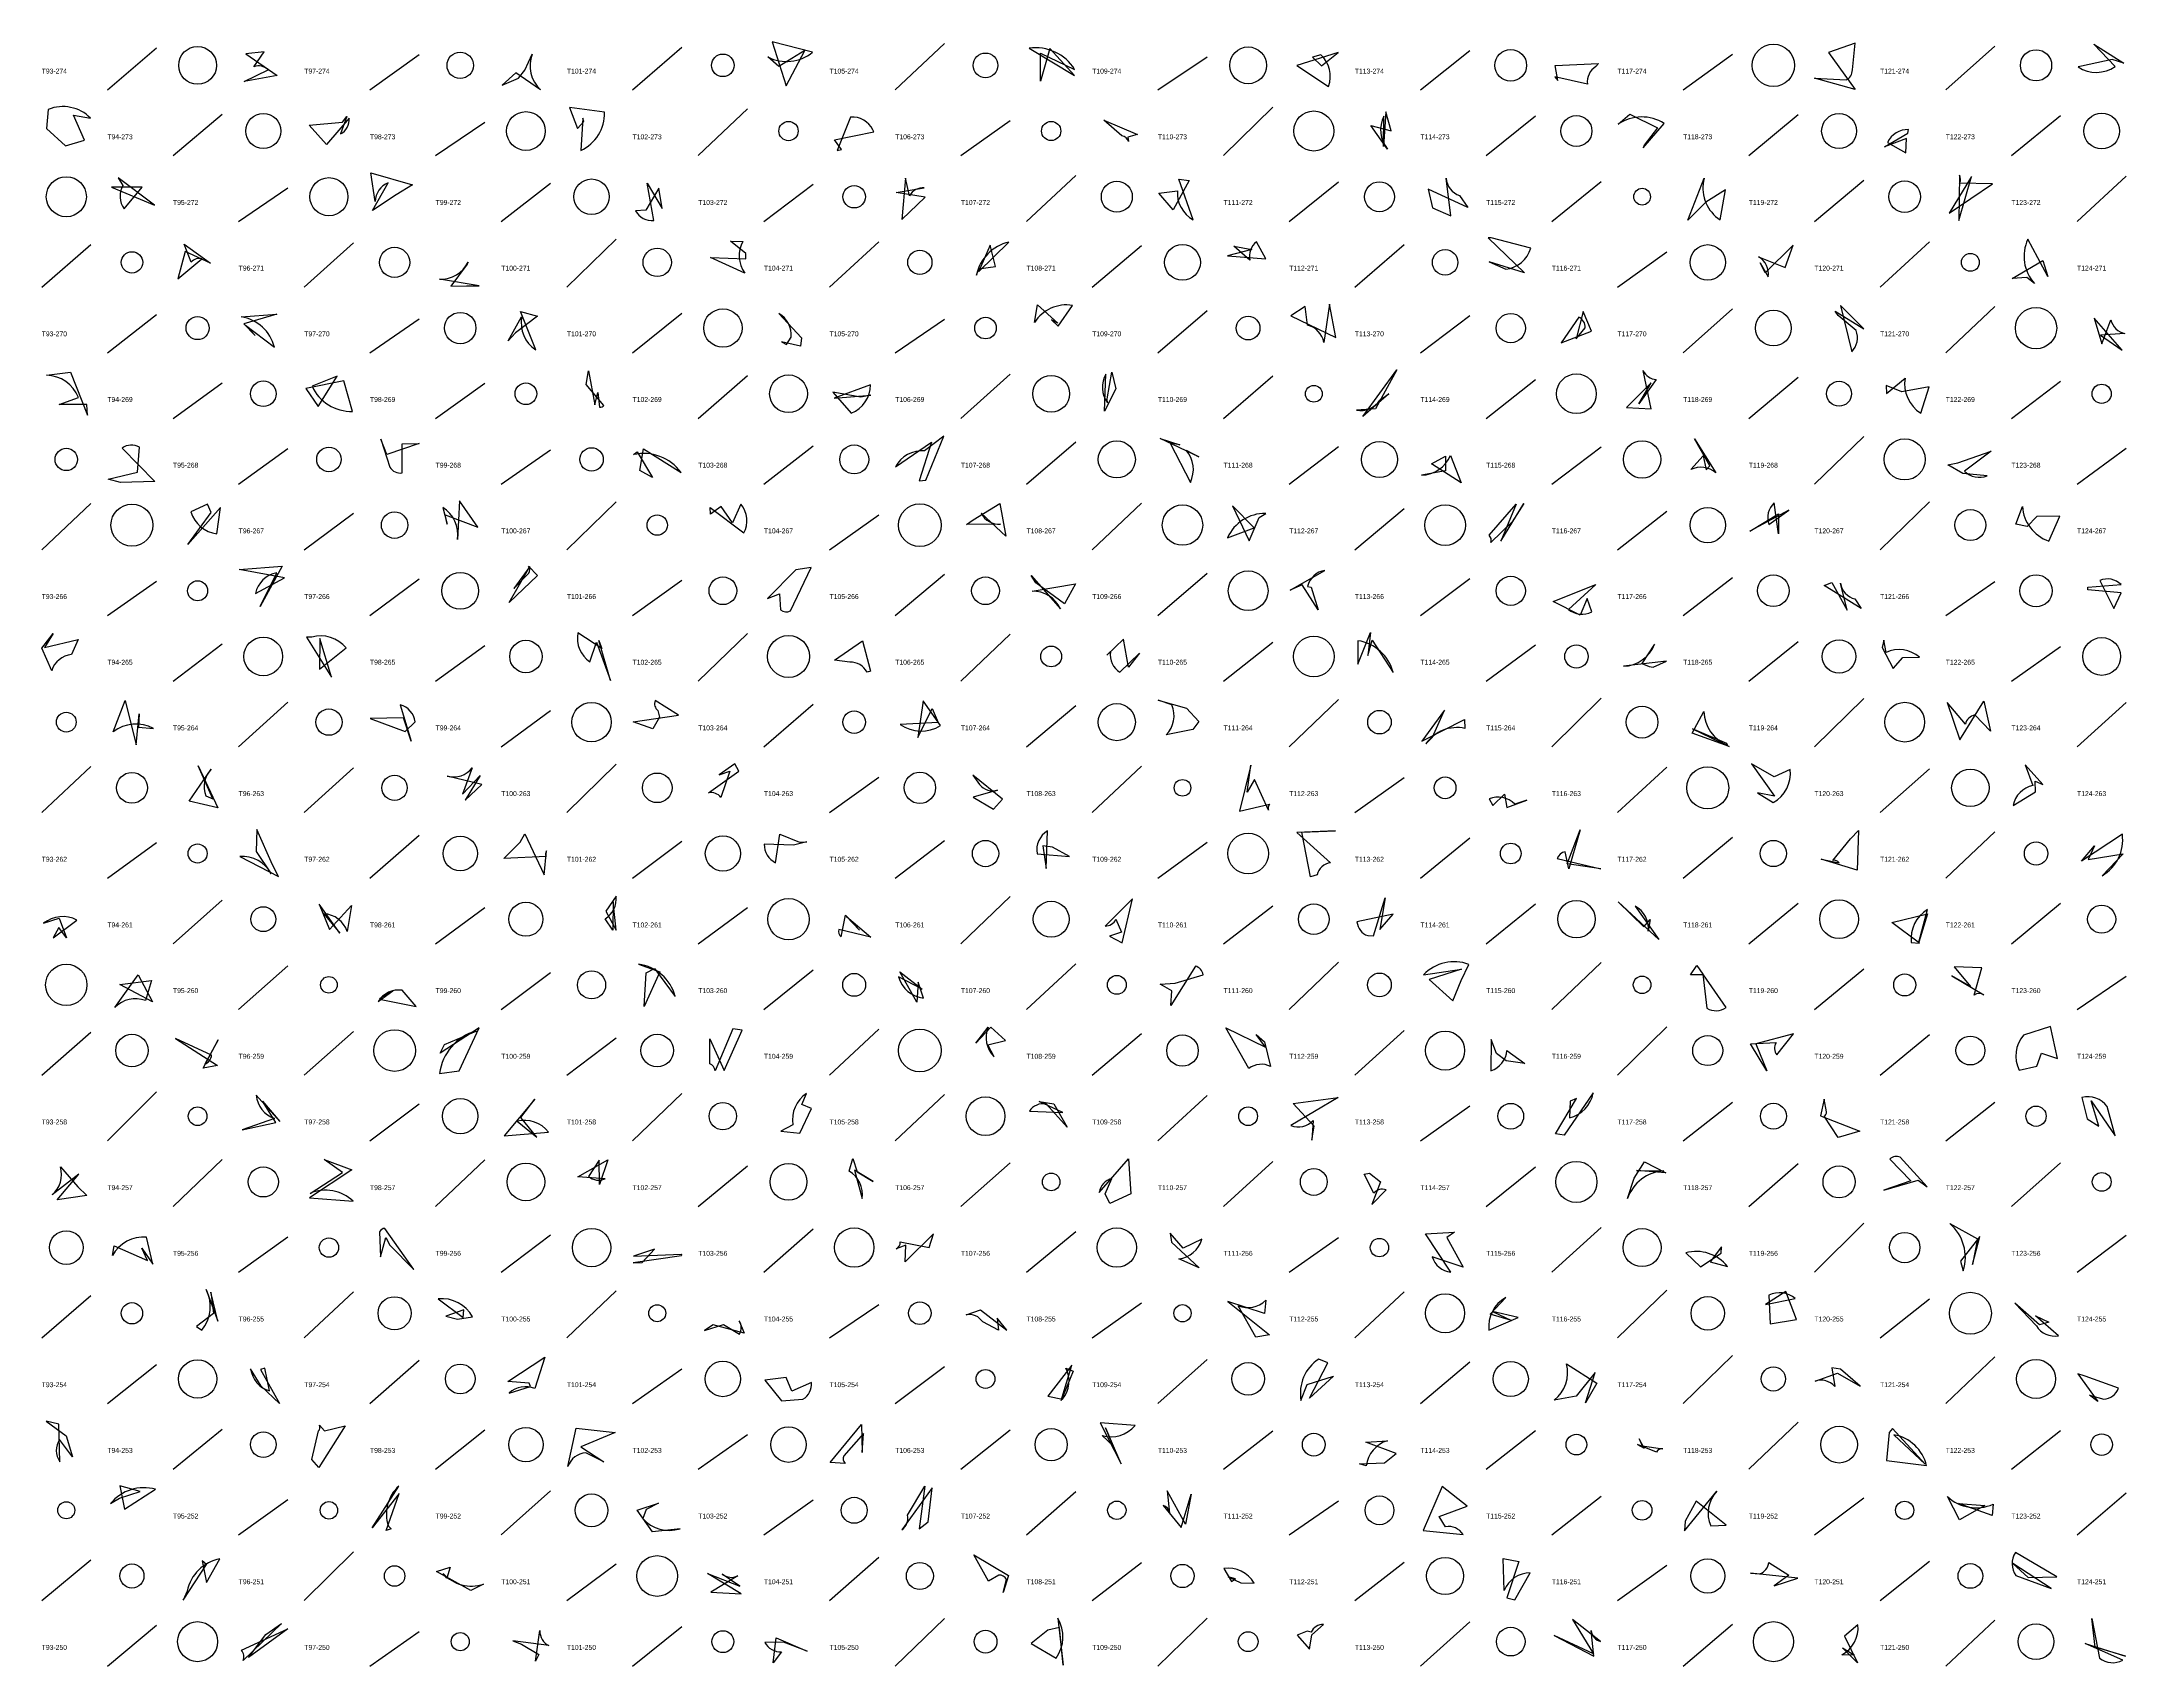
# Model space of a CAD drawing. Header units: millimetres. Extents: x -1 to 9990, y 0 to 15990.
# Drawn here: x 3720 to 4990, y 10000 to 10989 of the extents above; entities that cross this region are included whole.
import ezdxf

# ---------------------------------------------------------------- set-up
doc = ezdxf.new("R2010")
doc.units = ezdxf.units.MM
doc.layers.add('TEXT', color=3, linetype='Continuous')
doc.layers.add('WALL', color=1, linetype='Continuous')

msp = doc.modelspace()

# ---------------------------------------------------------------- linework, layer by layer
for points in [[(4184.9, 10984.1), (4169.1, 10974.2), (4162.4, 10980.1, 0.3), (4189.6, 10983), (4165.1, 10989.4), (4173.5, 10962.6)], [(4328.5, 10965.4), (4328.6, 10982.4), (4349.3, 10972.5, 0.3), (4321.5, 10985.4), (4349.3, 10968.8), (4334.2, 10985.2)], [(4824.8, 10960.3), (4800, 10967.2), (4819.3, 10966.2, 0.3), (4823.1, 10972.2), (4824.8, 10988.5), (4808.6, 10982.9)], [(4981.3, 10978.6), (4962.8, 10974.6), (4960.6, 10974, 0.3), (4983.3, 10974.3), (4970.2, 10988), (4988.4, 10976.4)], [(3863.5, 10968.8), (3843.3, 10965.1), (3857.9, 10972.2, 0.3), (3849.3, 10974.1), (3855.6, 10983.2), (3844.3, 10982)], [(4010.5, 10967.2), (4014.3, 10972), (4018.8, 10981.9, 0.3), (4023.8, 10960.1), (4008.9, 10970.4), (4000.5, 10963)], [(4509.8, 10982.9), (4484.6, 10975), (4504, 10962.2, 0.3), (4499.2, 10981.5), (4494.2, 10980), (4499.6, 10974.7)], [(4642.1, 10974.9), (4668.5, 10976.2), (4666.9, 10974.3, 0.3), (4661.7, 10963.5), (4641.8, 10968.1), (4643.6, 10965.7)], [(3746, 10929.5), (3739.3, 10944.6), (3749.7, 10942.9, 0.3), (3724, 10948.2), (3723, 10936.5), (3734.5, 10925.9)], [(4050.2, 10940.9), (4049.6, 10942.9), (4048.5, 10923.1, 0.3), (4062.8, 10946.4), (4041.6, 10949.4), (4046.4, 10936.5)], [(3903.3, 10940.4), (3905.9, 10943.8), (3902, 10933.2, 0.3), (3907.4, 10942.9), (3893.6, 10926.8), (3882.9, 10938.5)], [(4202.9, 10929.7), (4227, 10934.5), (4226.4, 10935.7, 0.3), (4212.8, 10943.5), (4204.7, 10923.1), (4207.2, 10923.8)], [(4385.9, 10932.5), (4381.7, 10931.2), (4382.1, 10928.6, 0.3), (4378.1, 10932), (4367, 10941.7), (4387.5, 10932.8)], [(4538.9, 10946.6), (4537.4, 10925.5), (4537.7, 10944.1, 0.3), (4540, 10923.9), (4529.8, 10938.3), (4542.2, 10935.1)], [(4696.2, 10926.4), (4695.7, 10924.7), (4708.5, 10939.6, 0.3), (4680.5, 10939.1), (4687.6, 10945.2), (4704.3, 10936.9)], [(4842.7, 10925.3), (4857, 10933.6), (4857.3, 10935.9, 0.3), (4844.6, 10928.1), (4855.7, 10921.7), (4856, 10930.4)], [(3935.9, 10896.2), (3921.5, 10886.5), (3931.1, 10903.4, 0.3), (3923.2, 10892.1), (3920.5, 10909.5), (3945.9, 10902.3)], [(3788.8, 10889.9), (3766.6, 10906.5), (3769.5, 10901.8, 0.3), (3770.2, 10887.6), (3781.2, 10900.8), (3762.5, 10900.9)], [(4096, 10900.2), (4088, 10886.8), (4081.8, 10886.4, 0.3), (4092.9, 10880.5), (4088.9, 10903.2), (4098.1, 10887.8)], [(4258.3, 10894.8), (4240.6, 10897.5), (4257.7, 10900.4, 0.3), (4248.7, 10895.6), (4246.3, 10906.3), (4244, 10881.2)], [(4409.4, 10887), (4400.6, 10897.2), (4411.9, 10898.6, 0.3), (4421.6, 10881), (4412.8, 10905.7), (4419.1, 10904.9)], [(4567.3, 10888.2), (4578.4, 10883.4), (4575.6, 10906.3, 0.3), (4583.8, 10895.7), (4588.9, 10888.4), (4564.6, 10899.5)], [(4733.8, 10891.7), (4722.8, 10880.7), (4732.8, 10906.2, 0.3), (4741.1, 10881.9), (4742.6, 10880.9), (4745.8, 10899.2)], [(4882, 10885), (4908.4, 10902.8), (4888.4, 10903.2, 0.3), (4888.3, 10908.1), (4887.9, 10880.6), (4895.6, 10907.3)], [(3807.4, 10861.6), (3802.9, 10844.9), (3817.6, 10857.1, 0.3), (3811.1, 10855.1), (3806.8, 10866), (3822.8, 10854.5)], [(4149, 10860.5), (4139.7, 10868), (4147.2, 10867.8, 0.3), (4148.4, 10848.5), (4127.5, 10857.9), (4149, 10857.1)], [(4297.9, 10865.5), (4290.8, 10849.3), (4309.3, 10867.3, 0.3), (4289.5, 10847.2), (4290.7, 10851.1), (4301, 10852.5)], [(4442.4, 10859), (4465.7, 10857.1), (4460, 10867.5, 0.3), (4456.1, 10856.3), (4446.3, 10864.8), (4457.3, 10862.9)], [(4623.3, 10848.6), (4601.8, 10855.3), (4612, 10850.8, 0.3), (4627.2, 10863.7), (4603, 10869.9), (4601.3, 10869.9)], [(4769.9, 10848.6), (4767, 10854.7), (4771.9, 10846.2, 0.3), (4766, 10858.4), (4782.2, 10851.9), (4787.1, 10865.4)], [(4939.1, 10856.1), (4942.1, 10846.4), (4930, 10869.1, 0.3), (4934, 10842.1), (4929.3, 10845.7), (4920.5, 10845.1)], [(3978.9, 10840.7), (3986.5, 10840.8), (3962.4, 10844.8, 0.3), (3979.8, 10855.2), (3979.2, 10853.9), (3969.2, 10840.5)], [(3850, 10810.4), (3844.2, 10816.7), (3861.8, 10803.3, 0.3), (3841.5, 10821.9), (3863.3, 10823.5), (3843.1, 10817.6)], [(4008.6, 10812), (4004.2, 10807.2), (4012.4, 10821.8, 0.3), (4021, 10801.7), (4011.8, 10825), (4022.1, 10822.2)], [(4170.7, 10806.6), (4173.7, 10804.9), (4176.6, 10809.4, 0.3), (4169, 10823.9), (4182.8, 10809.1), (4182.3, 10803.9)], [(4335.3, 10820.1), (4339.2, 10816.1), (4348, 10828.8, 0.3), (4324.8, 10818.4), (4326.6, 10829.2), (4339, 10817.9)], [(4508.5, 10809.3), (4504.6, 10829.6), (4501.2, 10806.3, 0.3), (4491.2, 10816.7), (4489.8, 10828.2), (4481.1, 10822.5)], [(4659.2, 10825.1), (4654.9, 10808.5), (4660.4, 10815.2, 0.3), (4656.4, 10821.7), (4645.8, 10806), (4664.2, 10813.2)], [(4830, 10814.5), (4815.9, 10828.7), (4822.7, 10800.6, 0.3), (4825.4, 10813.5), (4814.5, 10822.7), (4812.7, 10825.2)], [(4970.4, 10821.1), (4975, 10805.5), (4980.6, 10820.1, 0.3), (4989.2, 10811.6), (4974.2, 10810.6), (4987.5, 10801.5)], [(3747.6, 10768.4), (3730.7, 10768.4), (3742.4, 10772.7, 0.3), (3723, 10786.3), (3737.6, 10788.1), (3747.9, 10761.9)], [(3888.4, 10767.3), (3900.1, 10785.8), (3884.7, 10779.6, 0.3), (3909.4, 10764.2), (3904.1, 10782.8), (3880.9, 10778.1)], [(4057, 10768.2), (4058.9, 10775.8), (4059.9, 10766.8, 0.3), (4062.5, 10767.9), (4051.7, 10780.6), (4053.2, 10788.9)], [(4374.3, 10777.9), (4367.4, 10764.3), (4368.4, 10787, 0.3), (4369.3, 10769.4), (4369.2, 10772), (4371.9, 10788.1)], [(4545.6, 10789.5), (4532.6, 10765.9), (4521, 10764.9, 0.3), (4535.2, 10771.1), (4540.8, 10774.9), (4524.9, 10761.1)], [(4685.5, 10766.6), (4700.6, 10765.8), (4695.7, 10789.2, 0.3), (4703.6, 10783.7), (4693.1, 10768.9), (4700.5, 10781.7)], [(4843.7, 10780), (4844, 10775.1), (4855.2, 10784.5, 0.3), (4864.8, 10763.2), (4869.8, 10779.3), (4853.2, 10776.2)], [(4219.1, 10773), (4202, 10776), (4213.2, 10763.2, 0.3), (4225, 10780.4), (4202.7, 10772.3), (4225.2, 10774.2)], [(3930.2, 10738.1), (3926.7, 10747.3), (3932, 10730.3, 0.3), (3939.7, 10726.8), (3939.7, 10744.4), (3950, 10744.6)], [(4258.6, 10722.3), (4269.6, 10749.1), (4257.9, 10740.2, 0.3), (4240.1, 10730.5), (4262.1, 10745.6), (4254.6, 10721.9)], [(4413.3, 10743.9), (4407.4, 10745), (4419.8, 10721, 0.3), (4417.3, 10740.6), (4425, 10736.5), (4401.5, 10747.8)], [(4736.3, 10731), (4726.9, 10747.6), (4739.9, 10726.9, 0.3), (4724.7, 10728.8), (4732.3, 10737.2), (4734, 10728.7)], [(3760.5, 10722.9), (3778.3, 10727.3), (3779.5, 10742.4, 0.3), (3769, 10741.9), (3788.9, 10721.6), (3768, 10721)], [(4084.5, 10728.3), (4086.6, 10741.5), (4109.5, 10727.1, 0.3), (4080.6, 10737.9), (4082.7, 10739.6), (4092.1, 10723.9)], [(4575.3, 10737), (4575.2, 10728.1), (4560.7, 10725.4, 0.3), (4578.2, 10737.4), (4584.8, 10720.8), (4566.7, 10732.4)], [(4887.3, 10733), (4907.6, 10740), (4891.5, 10727.8, 0.3), (4905.2, 10725), (4890.4, 10726.5), (4881.3, 10731.8)], [(3823.2, 10702.7), (3821.1, 10707.7), (3810.9, 10703.1, 0.3), (3826.7, 10689.7), (3828.9, 10705.7), (3809, 10683.2)], [(3985.7, 10693.8), (3974.5, 10709.7), (3973.3, 10686.3, 0.3), (3964.4, 10705.7), (3967.1, 10695.6), (3965.9, 10701.2)], [(4127.4, 10701.6), (4127.2, 10705.7), (4147.8, 10690.2, 0.3), (4146, 10707.8), (4140.8, 10696.3), (4133.9, 10706.3)], [(4303.8, 10708.2), (4307.4, 10688.2), (4292.3, 10702.2, 0.3), (4304.2, 10695.6), (4283.4, 10695.4), (4287.5, 10698.2)], [(4455.6, 10685.5), (4461.8, 10699.6), (4465.7, 10702.1, 0.3), (4442.4, 10687.3), (4458.6, 10693.3), (4445.5, 10706.7)], [(4623, 10708.1), (4615.9, 10697), (4602.8, 10684.5, 0.3), (4601.8, 10688.9), (4618.2, 10707.7), (4608.9, 10685.2)], [(4778.2, 10701.8), (4778.2, 10689.6), (4775.5, 10708.5, 0.3), (4772.2, 10695.3), (4784.5, 10704.2), (4760.6, 10691.4)], [(4929.6, 10694.1), (4922.7, 10695.6), (4926.7, 10706.3, 0.3), (4942.7, 10685.3), (4949.5, 10700.4), (4935.4, 10700.3)], [(3866.5, 10670), (3853.1, 10645.4), (3863.2, 10666, 0.3), (3850.2, 10653.4), (3868, 10662.9), (3840.3, 10667.9)], [(4017.3, 10669.7), (4007.6, 10656.4), (4016.7, 10665.7, 0.3), (4016.6, 10670), (4022, 10664.4), (4004.7, 10647.9)], [(4162.2, 10650.3), (4169.5, 10653.1), (4170.2, 10643.3, 0.3), (4176.1, 10642.7), (4188.8, 10669.2), (4179.5, 10667.8)], [(4325.7, 10659.9), (4322.8, 10664.3), (4340.6, 10644, 0.3), (4323.4, 10654.8), (4349.8, 10659.3), (4343.1, 10647)], [(4488, 10658.7), (4480.7, 10655.3), (4501.8, 10667.4, 0.3), (4491.2, 10657.7), (4493.4, 10657.2), (4497.7, 10643.4)], [(4640.9, 10648.5), (4666.9, 10658.9), (4650.1, 10643.7, 0.3), (4664.3, 10642.1), (4661.6, 10650.4), (4657.3, 10640.2)], [(4810.5, 10660.1), (4820, 10643.2), (4815.8, 10659.6, 0.3), (4824.7, 10650), (4828.4, 10644.2), (4806, 10658.2)], [(4966.5, 10655.6), (4966.6, 10657.2), (4986.8, 10658.8, 0.3), (4973.9, 10661.3), (4982.4, 10644.2), (4986.8, 10653.8)], [(3721.7, 10620.5), (3742.2, 10625.4), (3738.1, 10616.2, 0.3), (3726.1, 10606.3), (3720.1, 10620.1), (3726.9, 10628.9)], [(3889.5, 10625.9), (3889.3, 10607.2), (3905.4, 10620.2, 0.3), (3884.5, 10626.8), (3881.4, 10626.7), (3896.5, 10602.3)], [(4059.4, 10624.7), (4061.2, 10619.8), (4046.7, 10629.3, 0.3), (4054, 10611.7), (4058, 10623.8), (4066.6, 10600.4)], [(4224.8, 10606.8), (4224.9, 10606.1), (4222.8, 10605.4, 0.3), (4212.3, 10611.5), (4202.9, 10612.8), (4220, 10624.6)], [(4379, 10625.5), (4368.9, 10615.7), (4371.1, 10617.8, 0.3), (4376.9, 10605.4), (4388.9, 10617.1), (4382.2, 10608.5)], [(4527.9, 10615.6), (4530.6, 10625), (4543.4, 10605.2, 0.3), (4521.9, 10624.6), (4521.9, 10610.4), (4529.6, 10629.6)], [(4701.8, 10608.5), (4709.8, 10612.1), (4683.6, 10609, 0.3), (4702.6, 10622.5), (4694.9, 10610.8), (4699.3, 10608.9)], [(4847.9, 10607.7), (4853.8, 10614.3), (4864, 10614.5, 0.3), (4843.6, 10617.4), (4842.2, 10625), (4841.2, 10620.4)], [(3779.4, 10580), (3778.9, 10572), (3788.1, 10571.1, 0.3), (3763.6, 10569), (3770.8, 10588.2), (3777.5, 10561.2)], [(3920.2, 10577.3), (3941.4, 10569.3), (3947.6, 10575.2, 0.3), (3938.4, 10585.6), (3945.1, 10563.4), (3940.5, 10577.7)], [(4080.4, 10575.2), (4107.9, 10579.2), (4093.7, 10588.1, 0.3), (4095.3, 10582), (4096.3, 10578.1), (4092.3, 10570.9)], [(4262.4, 10583.3), (4266.1, 10574.7), (4243, 10573.6, 0.3), (4267.6, 10572.9), (4257.1, 10587.9), (4253.7, 10565.6)], [(4424.9, 10575.4), (4421.4, 10570.5), (4405.1, 10567.2, 0.3), (4408.6, 10585.6), (4400.2, 10588.4), (4417.4, 10583.5)], [(4560.9, 10563.4), (4586.9, 10576.7), (4587.1, 10571.2, 0.3), (4563.2, 10561.8), (4567.4, 10565.8), (4574.7, 10582.3)], [(4748.1, 10560.1), (4725.5, 10568.2), (4732.6, 10581.5, 0.3), (4747.1, 10560.9), (4746.6, 10561.9), (4725.8, 10570.9)], [(4903.1, 10587.7), (4907.3, 10569.5), (4897.7, 10579.4, 0.3), (4892, 10573.7), (4880.9, 10587), (4888.5, 10564.3)], [(3827.3, 10522.8), (3809.9, 10526.8), (3823.2, 10546.3, 0.3), (3820, 10530.1), (3824.3, 10528.2), (3815.4, 10548.3)], [(3977.9, 10527.4), (3988.1, 10537), (3967.1, 10542.1, 0.3), (3982.3, 10547.2), (3976.3, 10531.2), (3987.1, 10542.5)], [(4132.7, 10543), (4139.3, 10545.2), (4133.8, 10529.1, 0.3), (4126.2, 10531.9), (4144.8, 10545.1), (4142.2, 10549.7)], [(4305.4, 10528), (4287.2, 10542.8), (4291.4, 10537, 0.3), (4302.4, 10533.5), (4287.4, 10529.3), (4299.9, 10522)], [(4456.6, 10548.7), (4449.7, 10520.7), (4468.1, 10525, 0.3), (4467.4, 10521.3), (4458.9, 10540.1), (4454.5, 10532.3)], [(4775.6, 10530), (4765.3, 10531.9), (4774.9, 10526.1, 0.3), (4785.3, 10546.1), (4775.4, 10541.6), (4761.6, 10549.7)], [(4939.1, 10537), (4928.3, 10549.1), (4933.1, 10536.4, 0.3), (4921, 10524.3), (4934.6, 10532.5), (4934.5, 10539.1)], [(4612.6, 10523.1), (4624.8, 10527.5), (4617.4, 10525.1, 0.3), (4601.8, 10528.3), (4604, 10524.3), (4611.1, 10531.2)], [(3851, 10509.7), (3850.7, 10496.2), (3859.8, 10482.7, 0.3), (3840.7, 10493.1), (3864.2, 10481), (3860.7, 10488.1)], [(4014.3, 10506.9), (4026.2, 10482), (4027.6, 10496.7, 0.3), (4027.3, 10493.2), (4001.6, 10491.9), (4011.5, 10502)], [(4186.1, 10502.2), (4178, 10500.1), (4160.2, 10500.7, 0.3), (4167.1, 10489.4), (4169.7, 10506.7), (4181.6, 10502)], [(4329.9, 10499.7), (4332, 10485.9), (4332.7, 10508.9, 0.3), (4326.4, 10494.9), (4346.2, 10493.1), (4335.9, 10498.8)], [(4508.2, 10508.8), (4484.6, 10507.7), (4505.1, 10489.4, 0.3), (4497, 10482), (4493, 10480.7), (4487.8, 10508)], [(4657.2, 10509.5), (4650.4, 10485.6), (4648.1, 10496, 0.3), (4643.3, 10491.9), (4669.9, 10485.6), (4649.4, 10488.7)], [(4826, 10484.9), (4804.2, 10491.5), (4815.1, 10489.3, 0.3), (4811.2, 10490.8), (4822, 10503.9), (4826.9, 10509.1)], [(4966.7, 10491.3), (4988.1, 10494.7), (4975.3, 10481.5, 0.3), (4987.6, 10506.7), (4962.7, 10490.3), (4970.7, 10499.6)], [(4068.1, 10465.6), (4067.9, 10448.3), (4063.2, 10455.2, 0.3), (4069.9, 10469), (4063.6, 10459.9), (4070, 10448.3)], [(4378.3, 10440.6), (4384.6, 10467.3), (4367.8, 10450.8, 0.3), (4374.4, 10455), (4377.8, 10447), (4370.5, 10444.6)], [(4535.2, 10448.8), (4543.4, 10458), (4521.3, 10453.3, 0.3), (4527.9, 10445), (4531.3, 10444.9), (4538.4, 10468)], [(4696, 10450.4), (4700, 10454.9), (4698.8, 10447.8, 0.3), (4690.7, 10463), (4705.3, 10442.7), (4680.5, 10465.5)], [(3730.5, 10449.9), (3727, 10443.6), (3741.4, 10454.5, 0.3), (3721.2, 10452.5), (3730.7, 10455.6), (3735.2, 10443.7)], [(3895.3, 10448.8), (3908.7, 10463.4), (3906.2, 10447.6, 0.3), (3891.9, 10458.3), (3901.6, 10446.5), (3889, 10464.1)], [(4210.4, 10456.6), (4225.1, 10444.1), (4205.7, 10448.7, 0.3), (4207.1, 10444.2), (4209.6, 10457.5), (4218.3, 10448.3)], [(4868.8, 10458.2), (4863.6, 10441.1), (4868.9, 10460.8, 0.3), (4859, 10440.8), (4864.1, 10440.3), (4847.1, 10453)], [(4088.2, 10422.4), (4093.3, 10425), (4106, 10408, 0.3), (4083.6, 10427.6), (4096.6, 10423), (4087.1, 10401.9)], [(4579.7, 10405.2), (4584.7, 10417.7), (4589.5, 10427.5, 0.3), (4561.9, 10421.1), (4584.9, 10424.6), (4565.3, 10418.2)], [(4728.4, 10426.7), (4732, 10421.5), (4734.5, 10400.8, 0.3), (4746.2, 10401.2), (4732.4, 10421.1), (4724.4, 10421.1)], [(3767.6, 10415.3), (3786.8, 10417.7), (3783.2, 10405.4, 0.3), (3764.5, 10401.2), (3778.8, 10421.2), (3787.5, 10404.7)], [(4242.9, 10422.9), (4256.5, 10412.4), (4242, 10419.8, 0.3), (4257.3, 10406.9), (4254, 10416.6), (4253.1, 10404.5)], [(4401.4, 10415.4), (4410.6, 10416), (4427.5, 10421.2, 0.3), (4422.9, 10426.4), (4407.9, 10402.5), (4408.6, 10411.4)], [(4895, 10414), (4883.8, 10420.5), (4903.2, 10409, 0.3), (4897.3, 10408.8), (4901.9, 10425.3), (4885.1, 10426)], [(3925.9, 10406.3), (3948.2, 10401.8), (3939.6, 10411.7, 0.3), (3924.9, 10404.8), (3933.9, 10411.4), (3927.1, 10407.3)], [(3962.7, 10373.5), (3965.4, 10378.6), (3984.6, 10386.9, 0.3), (3962.4, 10361), (3974.4, 10362.7), (3986.6, 10388.8)], [(4298.3, 10389.3), (4289.1, 10379.4), (4296.6, 10389.2, 0.3), (4300.2, 10371.2), (4296.4, 10378.4), (4307.2, 10381.2)], [(4459.9, 10384.8), (4464.9, 10380.4), (4468.7, 10365.2, 0.3), (4455.4, 10364), (4441.4, 10388.9), (4465.6, 10377)], [(4948, 10370.2), (4943.8, 10389.6), (4927.4, 10384.4, 0.3), (4924.7, 10363.1), (4935.4, 10365.5), (4938.4, 10373.5)], [(3818.3, 10364.3), (3827.5, 10381.5), (3819.3, 10366.8, 0.3), (3823.5, 10372.2), (3801.5, 10382.4), (3827.2, 10365.8)], [(4146.8, 10387.4), (4141, 10388.3), (4130.2, 10362.7, 0.3), (4127, 10366.9), (4127.1, 10382.2), (4135.7, 10362.9)], [(4606.4, 10373.2), (4603, 10381.7), (4602.8, 10362.6, 0.3), (4612.7, 10375.1), (4623.6, 10367.2), (4612.2, 10368.8)], [(4771.1, 10362.7), (4761.1, 10379), (4776.6, 10379.8, 0.3), (4777.1, 10372.3), (4787.3, 10385.2), (4764.2, 10379)], [(3854.6, 10344.1), (3865.1, 10331.7), (3850.7, 10347.8, 0.3), (3861.8, 10333.6), (3842.2, 10326.8), (3862.6, 10331.2)], [(4020.5, 10345.4), (4001.7, 10323), (4028.8, 10325.3, 0.3), (4009.6, 10331.9), (4021.7, 10322.3), (4011.9, 10334.2)], [(4188.9, 10339.8), (4183, 10342.1), (4186, 10348.9, 0.3), (4177.7, 10329.8), (4170.4, 10325.9), (4181.9, 10324.6)], [(4336.7, 10342.5), (4344.8, 10328.4), (4332, 10342.5, 0.3), (4321.7, 10338), (4342.2, 10337.2), (4327.6, 10344)], [(4482.4, 10342.8), (4509.8, 10346.5), (4481, 10329.3, 0.3), (4494.7, 10332.4), (4493.9, 10320.5), (4495.2, 10328.9)], [(4655, 10345.8), (4651.1, 10344.2), (4650.7, 10334, 0.3), (4665.2, 10349.2), (4647.5, 10323.4), (4642.2, 10324.3)], [(4827.6, 10325.8), (4814.5, 10322.1), (4805.9, 10335.1, 0.3), (4807.4, 10337.6), (4806, 10345.4), (4803.7, 10335.3)], [(4968.6, 10344.3), (4983.3, 10323.1), (4978.3, 10341, 0.3), (4963, 10346.4), (4966.1, 10333.4), (4973.2, 10329)], [(3729.4, 10284.1), (3742.6, 10299.8), (3726.4, 10287.1, 0.3), (3731.4, 10304.1), (3742, 10291.9), (3747.4, 10286.8)], [(3908.9, 10302.4), (3883.2, 10285.4), (3909.7, 10283.3, 0.3), (3883.5, 10288), (3903.3, 10300.8), (3892, 10308.7)], [(4059.8, 10293.4), (4059.7, 10308.3), (4053.2, 10298.3, 0.3), (4063.2, 10296.9), (4046.7, 10298), (4065, 10308.5)], [(4226.5, 10295.2), (4215.1, 10302.2), (4219.8, 10284.8, 0.3), (4212, 10301.6), (4214.1, 10309.3), (4216.8, 10301.2)], [(4370.8, 10281.9), (4367.8, 10287.7), (4372, 10297.1, 0.3), (4364.3, 10288.6), (4382.1, 10309), (4383.6, 10287.8)], [(4535.7, 10295.1), (4530.4, 10281.2), (4539, 10290.2, 0.3), (4531.5, 10288.1), (4525.6, 10299.8), (4528.9, 10300.3)], [(4709.4, 10300.5), (4691.5, 10302), (4708.2, 10301.8, 0.3), (4686.1, 10284.8), (4690.2, 10297.3), (4696.5, 10307.2)], [(4863.1, 10296.1), (4868.6, 10292), (4852.2, 10310, 0.3), (4845.9, 10308.9), (4858.8, 10295.7), (4842.3, 10289.9)], [(3932.1, 10256.4), (3946.8, 10241.7), (3929, 10266.7, 0.3), (3925.9, 10264.6), (3926.4, 10249.4), (3929.7, 10261.2)], [(4246.1, 10246.3), (4246.4, 10256.4), (4240.5, 10254.2, 0.3), (4243.1, 10258.5), (4260.7, 10255.1), (4263.3, 10263.4)], [(4408.3, 10258.4), (4425.1, 10242.7), (4412.8, 10248.1, 0.3), (4426.8, 10260.1), (4415.4, 10254.6), (4407.5, 10263.7)], [(4576.1, 10261.1), (4585.9, 10243.1), (4567.1, 10249.4, 0.3), (4578.5, 10240.1), (4563, 10263.3), (4580.7, 10264.4)], [(4900.8, 10261.8), (4888.9, 10246.8), (4890.7, 10240.9, 0.3), (4882.5, 10269.6), (4899.3, 10260.3), (4896.2, 10244.6)], [(3781, 10254.7), (3787.8, 10244.9), (3783.9, 10261.3, 0.3), (3763.1, 10250.1), (3764.2, 10256), (3784.4, 10247.2)], [(4093.3, 10254.1), (4080.6, 10249.8), (4109.7, 10251, 0.3), (4109.8, 10249.9), (4080.3, 10245.7), (4085.8, 10245.9)], [(4743.3, 10255.4), (4736.5, 10246.4), (4747, 10243.5, 0.3), (4721.6, 10251.8), (4730.5, 10243.2), (4743.1, 10251.5)], [(3824.7, 10214.8), (3814.3, 10207), (3817.5, 10204.7, 0.3), (3820.2, 10229.5), (3827.3, 10210.2), (3823.1, 10227.9)], [(3966.3, 10213.3), (3973.4, 10211.4), (3982.5, 10212.8, 0.3), (3961.6, 10223.8), (3976.8, 10212.5), (3977.2, 10217)], [(4615.5, 10210.6), (4602.4, 10214.5), (4611.9, 10224.5, 0.3), (4601.7, 10204.7), (4619.6, 10212.5), (4603.8, 10216.1)], [(4782.6, 10228.2), (4770.2, 10220.4), (4788.3, 10223.9, 0.3), (4772.2, 10226), (4773, 10208.6), (4789.1, 10211.3)], [(4302, 10212), (4302.9, 10204.7), (4293.3, 10209.7, 0.3), (4283.3, 10214.1), (4291.9, 10217.1), (4307.9, 10204.7)], [(4468.1, 10201.8), (4459.7, 10200.4), (4448.9, 10219.6, 0.3), (4465.7, 10222.9), (4464.9, 10214.9), (4442.7, 10222.1)], [(4937.1, 10208), (4922, 10221.2), (4935.2, 10207.3, 0.3), (4948.7, 10201.3), (4934.7, 10213.5), (4942.8, 10209.5)], [(4123.8, 10204.5), (4135.3, 10208.1), (4145.1, 10202.3, 0.3), (4144.9, 10210.3), (4147.9, 10202.8), (4129.1, 10208)], [(4004, 10173.4), (4026.5, 10188.3), (4020.4, 10169.1, 0.3), (4004.8, 10166.4), (4017.7, 10170.4), (4017, 10172.4)], [(4492.4, 10163.3), (4503.6, 10184.9), (4498, 10187.1, 0.3), (4487.2, 10161.8), (4490.9, 10171.7), (4507.1, 10176.6)], [(3864.9, 10160.1), (3853.8, 10170.6), (3847.3, 10181.2, 0.3), (3858.8, 10167.7), (3856, 10181.6), (3853.3, 10180.8)], [(4160.5, 10174.2), (4170.8, 10161.6), (4183.8, 10162.7, 0.3), (4188.9, 10172.8), (4177, 10167.6), (4173.5, 10175.9)], [(4347.5, 10183.4), (4333, 10164.6), (4341.9, 10162.7, 0.3), (4344, 10181.6), (4348.3, 10179.8), (4341.1, 10161.9)], [(4666.4, 10179), (4654.9, 10164.5), (4641.5, 10162.1, 0.3), (4648.9, 10184.2), (4667.5, 10172.4), (4660.5, 10160.5)], [(4815.9, 10181), (4810.5, 10181.8), (4812.4, 10170.4, 0.3), (4800.4, 10173.7), (4814, 10178.6), (4827.9, 10170.5)], [(4972.6, 10161.3), (4967.5, 10165.2), (4976.3, 10162.7, 0.3), (4985.2, 10169.3), (4964.9, 10176.7), (4960.4, 10178.2)], [(3735, 10140.3), (3738.8, 10127.6), (3730.8, 10138.2, 0.3), (3731.1, 10124.5), (3730.4, 10147.4), (3722.8, 10149.2)], [(4368, 10145.3), (4372.7, 10134.3), (4366.1, 10140.6, 0.3), (4386.1, 10146.7), (4364.8, 10148.3), (4377.7, 10123.2)], [(3888.9, 10121), (3884.5, 10126), (3888.7, 10143.3, 0.3), (3889.2, 10146.8), (3892.3, 10143.4), (3904.9, 10146.5)], [(4048.4, 10133.7), (4062.5, 10124.5), (4051.5, 10130, 0.3), (4040.6, 10121.7), (4045.7, 10145), (4069.3, 10142.3)], [(4219.9, 10130.3), (4220.6, 10141.7), (4208.6, 10128.2, 0.3), (4209.4, 10123.6), (4200.4, 10124.1), (4219.4, 10147.3)], [(4545.2, 10129.5), (4526.7, 10136.4), (4539.8, 10137.4, 0.3), (4527, 10122.1), (4522.9, 10123.2), (4538, 10123.9)], [(4693.3, 10138.5), (4695.1, 10134.2), (4707.7, 10132.5, 0.3), (4703.7, 10130.4), (4692.3, 10135), (4696.2, 10132.8)], [(4845.5, 10142.3), (4844, 10125.3), (4868.3, 10122.2, 0.3), (4848.4, 10141), (4867.4, 10123), (4847.5, 10144.8)], [(3767.7, 10109.9), (3770.4, 10095.6), (3789.4, 10107.8, 0.3), (3762, 10099.1), (3767.4, 10102.4), (3779.9, 10106.5)], [(3937.8, 10105.3), (3921.3, 10084.3), (3937.6, 10109.8, 0.3), (3931.2, 10085.4), (3933, 10083.8), (3929.9, 10082.6)], [(4260.1, 10088), (4262.5, 10108.7), (4244.1, 10083.2, 0.3), (4247.5, 10092), (4258.1, 10109.8), (4254.5, 10083.7)], [(4573.2, 10109.4), (4561.6, 10082.6), (4585.9, 10080.3, 0.3), (4575.3, 10085), (4571.3, 10091.3), (4588.5, 10097.5)], [(4095.8, 10099.4), (4088.3, 10095.4), (4086.2, 10090, 0.3), (4108.9, 10083.8), (4092.1, 10081.9), (4082.7, 10095)], [(4416.9, 10086.6), (4405.6, 10106.8), (4407, 10093.3, 0.3), (4403.3, 10098), (4414.2, 10084.5), (4420.3, 10104.9)], [(4721.3, 10088.4), (4720.9, 10082.5), (4740.6, 10106.6, 0.3), (4736.8, 10085.5), (4746.3, 10085.9), (4728, 10100.6)], [(4903.8, 10098), (4888.4, 10089.2), (4881, 10103.4, 0.3), (4908.8, 10098.7), (4908.2, 10091.9), (4887.8, 10099.1)], [(3817.8, 10064.2), (3820.5, 10051.1), (3828.6, 10065.5, 0.3), (3808.6, 10045.8), (3806.2, 10040.3), (3820.5, 10061.9)], [(3968.8, 10060.4), (3966.8, 10053.7), (3964.6, 10056.5, 0.3), (3989.1, 10050), (3981.4, 10046.1), (3960.5, 10057.8)], [(4309, 10055.2), (4305.7, 10044.9), (4307.8, 10052.9, 0.3), (4303.1, 10055.5), (4296.8, 10051.8), (4287.8, 10067.8)], [(4442.8, 10054.4), (4450.6, 10050.8), (4458.7, 10050.7, 0.3), (4440.2, 10059.6), (4444.9, 10051.7), (4447.3, 10053.3)], [(4612.7, 10041.6), (4617.5, 10040.5), (4626.9, 10057, 0.3), (4611, 10046.2), (4610.4, 10065.6), (4620, 10063.9)], [(4789.8, 10053.7), (4761, 10056.8), (4766.6, 10056.3, 0.3), (4772.2, 10063.3), (4784.5, 10055.5), (4775.5, 10048.9)], [(4930.3, 10054), (4947.6, 10054.5), (4922.4, 10069.3, 0.3), (4922.7, 10055.2), (4944.3, 10047.3), (4920.9, 10062.6)], [(4125.6, 10056.6), (4145.4, 10048.8), (4134.6, 10056.2, 0.3), (4144.1, 10055.1), (4127.6, 10045.2), (4146.2, 10044.1)], [(3856.5, 10019.4), (3866, 10026.1), (3842.7, 10003.6, 0.3), (3841.7, 10009.8), (3870, 10022.9), (3845.9, 10005.4)], [(4022.9, 10007.1), (4020.8, 10003.1), (4023.5, 10021.7, 0.3), (4029, 10012.6), (4007, 10015.6), (4012.4, 10013.5)], [(4332.9, 10022), (4322.9, 10013.9), (4338, 10004.9, 0.3), (4339, 10029.3), (4342.3, 10000.6), (4340.1, 10023.7)], [(4492.4, 10010.4), (4493.8, 10019.1), (4501, 10025.5, 0.3), (4493.4, 10020.7), (4491, 10021.3), (4484.9, 10019)], [(4641.4, 10018.7), (4665.7, 10006.2), (4664, 10021.7, 0.3), (4669.7, 10015), (4652.7, 10028.5), (4665.5, 10007.6)], [(4817, 10011.3), (4824.5, 10006.8), (4816.6, 10006.9, 0.3), (4826.5, 10025.3), (4818.4, 10018.3), (4826.3, 10002.2)], [(4971, 10011.6), (4969, 10029.1), (4973.7, 10005, 0.3), (4987.9, 10003.7), (4964.9, 10013.9), (4989.6, 10006.2)], [(4186.4, 10009.3), (4171.9, 10014.6), (4160.5, 10014.5, 0.3), (4170.7, 10008.9), (4165.7, 10002.2), (4167.5, 10017.3)]]:
    msp.add_lwpolyline(points, format="xyb", close=True)
for centre, radius in [((3815, 10975), 11.5), ((4455, 10975), 11.2), ((4775, 10975), 12.9), ((3975, 10975), 8.06), ((4135, 10975), 6.88), ((4295, 10975), 7.51), ((4615, 10975), 9.67), ((4935, 10975), 9.52), ((3855, 10935), 10.7), ((4015, 10935), 11.8), ((4175, 10935), 5.88), ((4335, 10935), 5.85), ((4495, 10935), 12.2), ((4655, 10935), 9.44), ((4815, 10935), 10.6), ((4975, 10935), 10.9), ((3735, 10895), 12.2), ((3895, 10895), 11.6), ((4055, 10895), 10.8), ((4215, 10895), 6.84), ((4375, 10895), 9.44), ((4535, 10895), 9.11), ((4695, 10895), 5.11), ((4855, 10895), 9.62), ((3775, 10855), 6.52), ((3935, 10855), 9.19), ((4095, 10855), 8.65), ((4255, 10855), 7.39), ((4415, 10855), 10.9), ((4575, 10855), 7.77), ((4735, 10855), 10.8), ((4895, 10855), 5.44), ((3815, 10815), 7.06), ((3975, 10815), 9.56), ((4135, 10815), 11.7), ((4295, 10815), 6.57), ((4455, 10815), 7.22), ((4615, 10815), 8.9), ((4775, 10815), 10.9), ((4935, 10815), 12.6), ((3855, 10775), 7.8), ((4175, 10775), 11.5), ((4335, 10775), 11.2), ((4655, 10775), 12.1), ((4815, 10775), 7.58), ((4015, 10775), 6.61), ((4495, 10775), 5.12), ((4975, 10775), 5.84), ((4375, 10735), 11.3), ((4535, 10735), 11), ((4695, 10735), 11.4), ((4855, 10735), 12.5), ((3735, 10735), 6.83), ((3895, 10735), 7.47), ((4055, 10735), 7.15), ((4215, 10735), 8.82), ((3775, 10695), 12.8), ((4255, 10695), 13), ((4415, 10695), 12.3), ((4575, 10695), 12.4), ((3935, 10695), 8.07), ((4095, 10695), 6.21), ((4735, 10695), 10.8), ((4895, 10695), 9.42), ((3815, 10655), 6.11), ((3975, 10655), 11.2), ((4135, 10655), 8.43), ((4295, 10655), 8.44), ((4455, 10655), 12.1), ((4615, 10655), 8.89), ((4775, 10655), 9.64), ((4935, 10655), 9.81), ((3855, 10615), 11.8), ((4015, 10615), 9.87), ((4175, 10615), 12.8), ((4335, 10615), 6.33), ((4495, 10615), 12.4), ((4655, 10615), 7.11), ((4815, 10615), 10.2), ((4975, 10615), 11.5), ((3735, 10575), 6.02), ((3895, 10575), 8.01), ((4055, 10575), 12), ((4215, 10575), 6.92), ((4375, 10575), 11.3), ((4535, 10575), 7.18), ((4695, 10575), 9.67), ((4855, 10575), 12.1), ((3775, 10535), 9.4), ((3935, 10535), 7.7), ((4095, 10535), 9.02), ((4255, 10535), 9.59), ((4575, 10535), 6.61), ((4735, 10535), 12.8), ((4895, 10535), 11.4), ((4415, 10535), 5.04), ((3975, 10495), 10.5), ((4135, 10495), 10.7), ((4295, 10495), 8.02), ((4455, 10495), 12.4), ((4775, 10495), 7.99), ((3815, 10495), 5.79), ((4615, 10495), 6.31), ((4935, 10495), 7.1), ((4015, 10455), 10.4), ((4175, 10455), 12.6), ((4335, 10455), 10.9), ((4655, 10455), 11.4), ((4815, 10455), 11.8), ((3855, 10455), 7.58), ((4495, 10455), 9.35), ((4975, 10455), 8.55), ((3735, 10415), 12.6), ((3895, 10415), 5.05), ((4055, 10415), 8.56), ((4215, 10415), 6.98), ((4375, 10415), 5.74), ((4535, 10415), 7.21), ((4695, 10415), 5.34), ((4855, 10415), 6.72), ((3775, 10375), 9.92), ((3935, 10375), 12.7), ((4095, 10375), 9.9), ((4255, 10375), 13), ((4415, 10375), 9.6), ((4575, 10375), 11.9), ((4735, 10375), 9.17), ((4895, 10375), 8.8), ((3815, 10335), 5.7), ((3975, 10335), 10.8), ((4135, 10335), 8.34), ((4295, 10335), 11.8), ((4455, 10335), 5.7), ((4615, 10335), 7.85), ((4775, 10335), 7.91), ((4935, 10335), 6.16), ((3855, 10295), 9.19), ((4015, 10295), 11.5), ((4175, 10295), 11.2), ((4335, 10295), 5.37), ((4495, 10295), 8.2), ((4655, 10295), 12.5), ((4815, 10295), 9.78), ((4975, 10295), 5.73), ((3735, 10255), 10.3), ((4055, 10255), 11.7), ((4215, 10255), 12), ((4375, 10255), 12), ((4695, 10255), 11.6), ((4855, 10255), 9.27), ((3895, 10255), 5.89), ((4535, 10255), 5.59), ((3935, 10215), 10.1), ((4575, 10215), 11.9), ((4735, 10215), 10.2), ((4895, 10215), 12.8), ((3775, 10215), 6.49), ((4095, 10215), 5.16), ((4255, 10215), 6.88), ((4415, 10215), 5.25), ((3815, 10175), 11.7), ((4135, 10175), 10.8), ((4615, 10175), 10.7), ((4935, 10175), 11.9), ((3975, 10175), 9.07), ((4295, 10175), 5.74), ((4455, 10175), 9.93), ((4775, 10175), 7.38), ((3855, 10135), 7.8), ((4015, 10135), 10.5), ((4175, 10135), 10.8), ((4335, 10135), 9.83), ((4495, 10135), 6.93), ((4655, 10135), 6.29), ((4815, 10135), 11.2), ((4975, 10135), 6.58), ((3735, 10095), 5.17), ((3895, 10095), 5.31), ((4055, 10095), 9.97), ((4215, 10095), 7.91), ((4375, 10095), 5.6), ((4535, 10095), 8.75), ((4695, 10095), 5.99), ((4855, 10095), 5.55), ((3775, 10055), 7.32), ((3935, 10055), 6.23), ((4095, 10055), 12.4), ((4255, 10055), 8.23), ((4415, 10055), 7.08), ((4575, 10055), 11.3), ((4735, 10055), 10.4), ((4895, 10055), 7.51), ((3815, 10015), 12.2), ((3975, 10015), 5.52), ((4135, 10015), 6.66), ((4295, 10015), 6.95), ((4455, 10015), 6.02), ((4615, 10015), 8.73), ((4775, 10015), 12.2), ((4935, 10015), 10.9)]:
    msp.add_circle(centre, radius)
at = {"layer": 'WALL'}
for p, q in [((3760, 10960), (3790, 10985.7)), ((4080, 10960), (4110, 10986.1)), ((4240, 10960), (4270, 10988.4)), ((4880, 10960), (4910, 10986.7)), ((3920, 10960), (3950, 10981.6)), ((4400, 10960), (4430, 10980.2)), ((4560, 10960), (4590, 10984)), ((4720, 10960), (4750, 10981.8)), ((4120, 10920), (4150, 10948.5)), ((4440, 10920), (4470, 10949.5)), ((3800, 10920), (3830, 10945.3)), ((3960, 10920), (3990, 10940.3)), ((4280, 10920), (4310, 10941.5)), ((4600, 10920), (4630, 10944.2)), ((4760, 10920), (4790, 10945.1)), ((4920, 10920), (4950, 10944.4)), ((3840, 10880), (3870, 10900.4)), ((4000, 10880), (4030, 10903.3)), ((4160, 10880), (4190, 10902.6)), ((4320, 10880), (4350, 10907.9)), ((4480, 10880), (4510, 10904)), ((4640, 10880), (4670, 10904.3)), ((4800, 10880), (4830, 10905.1)), ((4960, 10880), (4990, 10907.6)), ((3720, 10840), (3750, 10865.8)), ((3880, 10840), (3910, 10866.9)), ((4040, 10840), (4070, 10869.1)), ((4200, 10840), (4230, 10867.6)), ((4360, 10840), (4390, 10865.3)), ((4520, 10840), (4550, 10865.8)), ((4680, 10840), (4710, 10861.4)), ((4840, 10840), (4870, 10867.6)), ((3760, 10800), (3790, 10823.2)), ((3920, 10800), (3950, 10820.6)), ((4080, 10800), (4110, 10824)), ((4240, 10800), (4270, 10820.5)), ((4400, 10800), (4430, 10825.6)), ((4560, 10800), (4590, 10822.7)), ((4720, 10800), (4750, 10826.8)), ((4880, 10800), (4910, 10828.2)), ((4120, 10760), (4150, 10786.2)), ((4280, 10760), (4310, 10787)), ((4440, 10760), (4470, 10786)), ((4600, 10760), (4630, 10783.7)), ((4760, 10760), (4790, 10785.1)), ((4920, 10760), (4950, 10782.7)), ((3800, 10760), (3830, 10781.6)), ((3960, 10760), (3990, 10781.4)), ((4320, 10720), (4350, 10745.7)), ((4800, 10720), (4830, 10749)), ((3840, 10720), (3870, 10741.6)), ((4000, 10720), (4030, 10740.8)), ((4160, 10720), (4190, 10743.2)), ((4480, 10720), (4510, 10742.9)), ((4640, 10720), (4670, 10742.7)), ((4960, 10720), (4990, 10741.8)), ((3720, 10680), (3750, 10708.2)), ((4040, 10680), (4070, 10709.1)), ((4360, 10680), (4390, 10708.3)), ((4840, 10680), (4870, 10709.2)), ((3880, 10680), (3910, 10702.3)), ((4200, 10680), (4230, 10701.2)), ((4520, 10680), (4550, 10705.2)), ((4680, 10680), (4710, 10703.5)), ((3760, 10640), (3790, 10660.9)), ((3920, 10640), (3950, 10662.2)), ((4080, 10640), (4110, 10661.4)), ((4240, 10640), (4270, 10665.2)), ((4400, 10640), (4430, 10665.8)), ((4560, 10640), (4590, 10662.4)), ((4720, 10640), (4750, 10663.1)), ((4880, 10640), (4910, 10660.6)), ((3800, 10600), (3830, 10622.6)), ((3960, 10600), (3990, 10621.7)), ((4120, 10600), (4150, 10628.9)), ((4280, 10600), (4310, 10628.5)), ((4440, 10600), (4470, 10623.8)), ((4600, 10600), (4630, 10622)), ((4760, 10600), (4790, 10624.1)), ((4920, 10600), (4950, 10621)), ((3840, 10560), (3870, 10587.2)), ((4000, 10560), (4030, 10582)), ((4160, 10560), (4190, 10586)), ((4320, 10560), (4350, 10585.2)), ((4480, 10560), (4510, 10588.7)), ((4640, 10560), (4670, 10589.6)), ((4800, 10560), (4830, 10589.5)), ((4960, 10560), (4990, 10586.9)), ((3720, 10520), (3750, 10548)), ((3880, 10520), (3910, 10547.1)), ((4040, 10520), (4070, 10549.4)), ((4200, 10520), (4230, 10541.5)), ((4360, 10520), (4390, 10548.1)), ((4520, 10520), (4550, 10541.3)), ((4680, 10520), (4710, 10547.5)), ((4840, 10520), (4870, 10546.6)), ((3920, 10480), (3950, 10506.2)), ((4560, 10480), (4590, 10504.6)), ((4720, 10480), (4750, 10504.9)), ((4880, 10480), (4910, 10508.1)), ((3760, 10480), (3790, 10501.8)), ((4080, 10480), (4110, 10502.5)), ((4240, 10480), (4270, 10502.9)), ((4400, 10480), (4430, 10501.9)), ((3800, 10440), (3830, 10466.6)), ((4280, 10440), (4310, 10468.8)), ((3960, 10440), (3990, 10462.2)), ((4120, 10440), (4150, 10462.1)), ((4440, 10440), (4470, 10463.2)), ((4600, 10440), (4630, 10464.4)), ((4760, 10440), (4790, 10464.8)), ((4920, 10440), (4950, 10464.8)), ((4320, 10400), (4350, 10427.8)), ((4480, 10400), (4510, 10428.8)), ((4640, 10400), (4670, 10428.7)), ((3840, 10400), (3870, 10426.5)), ((4000, 10400), (4030, 10422.6)), ((4160, 10400), (4190, 10424.1)), ((4800, 10400), (4830, 10424.8)), ((4960, 10400), (4990, 10420.3)), ((4680, 10360), (4710, 10389.4)), ((3720, 10360), (3750, 10386.1)), ((3880, 10360), (3910, 10386.6)), ((4040, 10360), (4070, 10382.7)), ((4200, 10360), (4230, 10388.1)), ((4360, 10360), (4390, 10385.3)), ((4520, 10360), (4550, 10387.3)), ((4840, 10360), (4870, 10384.8)), ((3760, 10320), (3790, 10349.8)), ((3920, 10320), (3950, 10342.6)), ((4080, 10320), (4110, 10348.9)), ((4240, 10320), (4270, 10348.2)), ((4400, 10320), (4430, 10347.7)), ((4560, 10320), (4590, 10341.4)), ((4720, 10320), (4750, 10343.6)), ((4880, 10320), (4910, 10343.6)), ((3800, 10280), (3830, 10308.7)), ((3960, 10280), (3990, 10308.4)), ((4120, 10280), (4150, 10304.8)), ((4280, 10280), (4310, 10306.7)), ((4440, 10280), (4470, 10307.5)), ((4600, 10280), (4630, 10304.1)), ((4760, 10280), (4790, 10306.3)), ((4920, 10280), (4950, 10306.6)), ((4000, 10240), (4030, 10262.8)), ((4160, 10240), (4190, 10266.5)), ((4320, 10240), (4350, 10264.7)), ((4640, 10240), (4670, 10267.3)), ((4800, 10240), (4830, 10269.9)), ((4960, 10240), (4990, 10262.6)), ((3840, 10240), (3870, 10261.6)), ((4480, 10240), (4510, 10261.2)), ((3720, 10200), (3750, 10225.8)), ((3880, 10200), (3910, 10228.1)), ((4040, 10200), (4070, 10228.6)), ((4520, 10200), (4550, 10228.1)), ((4680, 10200), (4710, 10229.1)), ((4840, 10200), (4870, 10223.8)), ((4200, 10200), (4230, 10220.3)), ((4360, 10200), (4390, 10221.3)), ((3920, 10160), (3950, 10186.4)), ((4400, 10160), (4430, 10186.8)), ((4560, 10160), (4590, 10185.5)), ((4720, 10160), (4750, 10189.2)), ((4880, 10160), (4910, 10188.5)), ((3760, 10160), (3790, 10183.7)), ((4080, 10160), (4110, 10181.1)), ((4240, 10160), (4270, 10182.5)), ((4760, 10120), (4790, 10148.6)), ((3800, 10120), (3830, 10144.4)), ((3960, 10120), (3990, 10144)), ((4120, 10120), (4150, 10141.2)), ((4280, 10120), (4310, 10144.1)), ((4440, 10120), (4470, 10143.3)), ((4600, 10120), (4630, 10143.7)), ((4920, 10120), (4950, 10143.7)), ((3840, 10080), (3870, 10101.6)), ((4000, 10080), (4030, 10106.9)), ((4160, 10080), (4190, 10101.3)), ((4320, 10080), (4350, 10106.5)), ((4480, 10080), (4510, 10100.8)), ((4640, 10080), (4670, 10103.7)), ((4800, 10080), (4830, 10102.5)), ((4960, 10080), (4990, 10105.6)), ((3720, 10040), (3750, 10064.8)), ((3880, 10040), (3910, 10069.8)), ((4040, 10040), (4070, 10062.3)), ((4200, 10040), (4230, 10066.5)), ((4360, 10040), (4390, 10063.2)), ((4520, 10040), (4550, 10063.5)), ((4680, 10040), (4710, 10061.6)), ((4840, 10040), (4870, 10064)), ((3760, 10000), (3790, 10025.1)), ((3920, 10000), (3950, 10021.2)), ((4080, 10000), (4110, 10024.2)), ((4240, 10000), (4270, 10029.2)), ((4400, 10000), (4430, 10029.3)), ((4560, 10000), (4590, 10027.1)), ((4720, 10000), (4750, 10025.7)), ((4880, 10000), (4910, 10028))]:
    msp.add_line(p, q, dxfattribs=at)

# ---------------------------------------------------------------- texts
at = {"layer": 'TEXT'}
for s, p in [('T93-274', (3720, 10970)), ('T97-274', (3880, 10970)), ('T101-274', (4040, 10970)), ('T105-274', (4200, 10970)), ('T109-274', (4360, 10970)), ('T113-274', (4520, 10970)), ('T117-274', (4680, 10970)), ('T121-274', (4840, 10970)), ('T94-273', (3760, 10930)), ('T98-273', (3920, 10930)), ('T102-273', (4080, 10930)), ('T106-273', (4240, 10930)), ('T110-273', (4400, 10930)), ('T114-273', (4560, 10930)), ('T118-273', (4720, 10930)), ('T122-273', (4880, 10930)), ('T95-272', (3800, 10890)), ('T99-272', (3960, 10890)), ('T103-272', (4120, 10890)), ('T107-272', (4280, 10890)), ('T111-272', (4440, 10890)), ('T115-272', (4600, 10890)), ('T119-272', (4760, 10890)), ('T123-272', (4920, 10890)), ('T96-271', (3840, 10850)), ('T100-271', (4000, 10850)), ('T104-271', (4160, 10850)), ('T108-271', (4320, 10850)), ('T112-271', (4480, 10850)), ('T116-271', (4640, 10850)), ('T120-271', (4800, 10850)), ('T124-271', (4960, 10850)), ('T93-270', (3720, 10810)), ('T97-270', (3880, 10810)), ('T101-270', (4040, 10810)), ('T105-270', (4200, 10810)), ('T109-270', (4360, 10810)), ('T113-270', (4520, 10810)), ('T117-270', (4680, 10810)), ('T121-270', (4840, 10810)), ('T94-269', (3760, 10770)), ('T98-269', (3920, 10770)), ('T102-269', (4080, 10770)), ('T106-269', (4240, 10770)), ('T110-269', (4400, 10770)), ('T114-269', (4560, 10770)), ('T118-269', (4720, 10770)), ('T122-269', (4880, 10770)), ('T95-268', (3800, 10730)), ('T99-268', (3960, 10730)), ('T103-268', (4120, 10730)), ('T107-268', (4280, 10730)), ('T111-268', (4440, 10730)), ('T115-268', (4600, 10730)), ('T119-268', (4760, 10730)), ('T123-268', (4920, 10730)), ('T96-267', (3840, 10690)), ('T100-267', (4000, 10690)), ('T104-267', (4160, 10690)), ('T108-267', (4320, 10690)), ('T112-267', (4480, 10690)), ('T116-267', (4640, 10690)), ('T120-267', (4800, 10690)), ('T124-267', (4960, 10690)), ('T93-266', (3720, 10650)), ('T97-266', (3880, 10650)), ('T101-266', (4040, 10650)), ('T105-266', (4200, 10650)), ('T109-266', (4360, 10650)), ('T113-266', (4520, 10650)), ('T117-266', (4680, 10650)), ('T121-266', (4840, 10650)), ('T94-265', (3760, 10610)), ('T98-265', (3920, 10610)), ('T102-265', (4080, 10610)), ('T106-265', (4240, 10610)), ('T110-265', (4400, 10610)), ('T114-265', (4560, 10610)), ('T118-265', (4720, 10610)), ('T122-265', (4880, 10610)), ('T95-264', (3800, 10570)), ('T99-264', (3960, 10570)), ('T103-264', (4120, 10570)), ('T107-264', (4280, 10570)), ('T111-264', (4440, 10570)), ('T115-264', (4600, 10570)), ('T119-264', (4760, 10570)), ('T123-264', (4920, 10570)), ('T96-263', (3840, 10530)), ('T100-263', (4000, 10530)), ('T104-263', (4160, 10530)), ('T108-263', (4320, 10530)), ('T112-263', (4480, 10530)), ('T116-263', (4640, 10530)), ('T120-263', (4800, 10530)), ('T124-263', (4960, 10530)), ('T93-262', (3720, 10490)), ('T97-262', (3880, 10490)), ('T101-262', (4040, 10490)), ('T105-262', (4200, 10490)), ('T109-262', (4360, 10490)), ('T113-262', (4520, 10490)), ('T117-262', (4680, 10490)), ('T121-262', (4840, 10490)), ('T94-261', (3760, 10450)), ('T98-261', (3920, 10450)), ('T102-261', (4080, 10450)), ('T106-261', (4240, 10450)), ('T110-261', (4400, 10450)), ('T114-261', (4560, 10450)), ('T118-261', (4720, 10450)), ('T122-261', (4880, 10450)), ('T95-260', (3800, 10410)), ('T99-260', (3960, 10410)), ('T103-260', (4120, 10410)), ('T107-260', (4280, 10410)), ('T111-260', (4440, 10410)), ('T115-260', (4600, 10410)), ('T119-260', (4760, 10410)), ('T123-260', (4920, 10410)), ('T96-259', (3840, 10370)), ('T100-259', (4000, 10370)), ('T104-259', (4160, 10370)), ('T108-259', (4320, 10370)), ('T112-259', (4480, 10370)), ('T116-259', (4640, 10370)), ('T120-259', (4800, 10370)), ('T124-259', (4960, 10370)), ('T93-258', (3720, 10330)), ('T97-258', (3880, 10330)), ('T101-258', (4040, 10330)), ('T105-258', (4200, 10330)), ('T109-258', (4360, 10330)), ('T113-258', (4520, 10330)), ('T117-258', (4680, 10330)), ('T121-258', (4840, 10330)), ('T94-257', (3760, 10290)), ('T98-257', (3920, 10290)), ('T102-257', (4080, 10290)), ('T106-257', (4240, 10290)), ('T110-257', (4400, 10290)), ('T114-257', (4560, 10290)), ('T118-257', (4720, 10290)), ('T122-257', (4880, 10290)), ('T95-256', (3800, 10250)), ('T99-256', (3960, 10250)), ('T103-256', (4120, 10250)), ('T107-256', (4280, 10250)), ('T111-256', (4440, 10250)), ('T115-256', (4600, 10250)), ('T119-256', (4760, 10250)), ('T123-256', (4920, 10250)), ('T96-255', (3840, 10210)), ('T100-255', (4000, 10210)), ('T104-255', (4160, 10210)), ('T108-255', (4320, 10210)), ('T112-255', (4480, 10210)), ('T116-255', (4640, 10210)), ('T120-255', (4800, 10210)), ('T124-255', (4960, 10210)), ('T93-254', (3720, 10170)), ('T97-254', (3880, 10170)), ('T101-254', (4040, 10170)), ('T105-254', (4200, 10170)), ('T109-254', (4360, 10170)), ('T113-254', (4520, 10170)), ('T117-254', (4680, 10170)), ('T121-254', (4840, 10170)), ('T94-253', (3760, 10130)), ('T98-253', (3920, 10130)), ('T102-253', (4080, 10130)), ('T106-253', (4240, 10130)), ('T110-253', (4400, 10130)), ('T114-253', (4560, 10130)), ('T118-253', (4720, 10130)), ('T122-253', (4880, 10130)), ('T95-252', (3800, 10090)), ('T99-252', (3960, 10090)), ('T103-252', (4120, 10090)), ('T107-252', (4280, 10090)), ('T111-252', (4440, 10090)), ('T115-252', (4600, 10090)), ('T119-252', (4760, 10090)), ('T123-252', (4920, 10090)), ('T96-251', (3840, 10050)), ('T100-251', (4000, 10050)), ('T104-251', (4160, 10050)), ('T108-251', (4320, 10050)), ('T112-251', (4480, 10050)), ('T116-251', (4640, 10050)), ('T120-251', (4800, 10050)), ('T124-251', (4960, 10050)), ('T93-250', (3720, 10010)), ('T97-250', (3880, 10010)), ('T101-250', (4040, 10010)), ('T105-250', (4200, 10010)), ('T109-250', (4360, 10010)), ('T113-250', (4520, 10010)), ('T117-250', (4680, 10010)), ('T121-250', (4840, 10010))]:
    msp.add_text(s, height=3, dxfattribs=at).set_placement(p)

doc.saveas('drawing.dxf')
